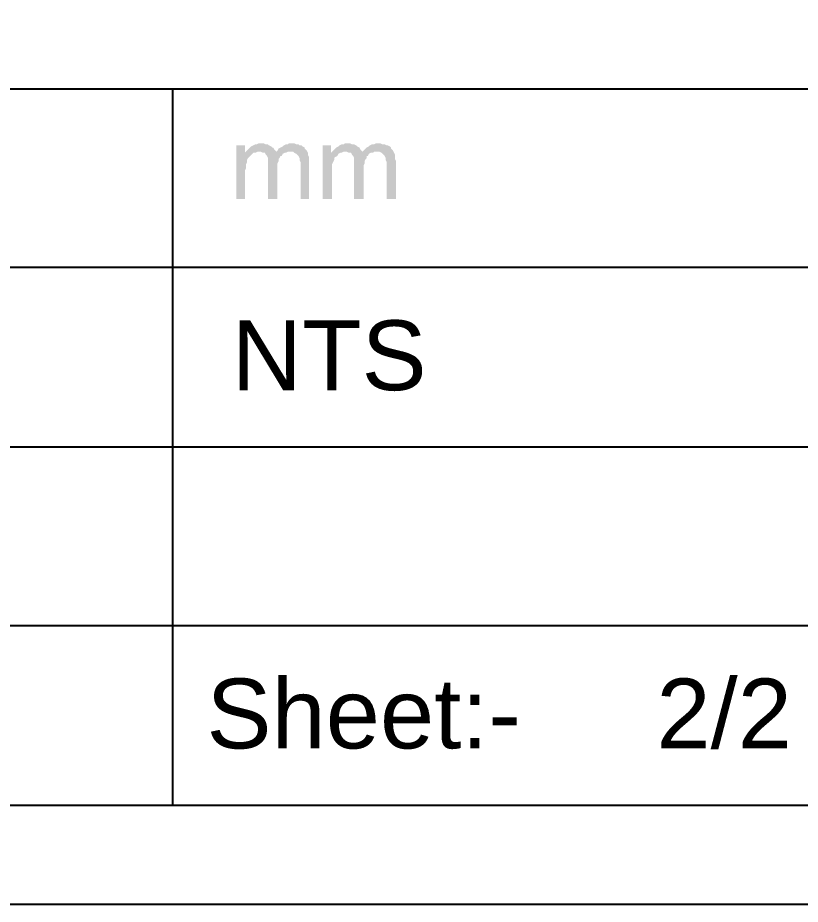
# Model space of a CAD drawing. Header units: millimetres. Extents: x 1233 to 2351, y 1180 to 1535.
# Drawn here: x 2208.63 to 2242.26, y 1237.93 to 1276.01 of the extents above; entities that cross this region are included whole.
import ezdxf

# ---------------------------------------------------------------- set-up
doc = ezdxf.new("R2010")
doc.units = ezdxf.units.MM
doc.styles.get("Standard").update_dxf_attribs({"font": 'arial.ttf'})

msp = doc.modelspace()

# ---------------------------------------------------------------- hatches: boundary and pattern name
at = {"transparency": 33554559}
for points in [[(2219.11576, 1270.6194), (2218.98037, 1270.6194), (2218.8901, 1270.57426), (2218.84497, 1270.57426), (2218.7547, 1270.52913), (2218.66444, 1270.484), (2218.61931, 1270.43887), (2218.52904, 1270.3486), (2218.48391, 1270.30347), (2218.39365, 1270.21321), (2218.70957, 1270.16808), (2218.7547, 1270.21321), (2218.84497, 1270.21321), (2218.93523, 1270.25834), (2219.0255, 1270.25834), (2219.70248, 1270.30347), (2219.65735, 1270.3486), (2219.61222, 1270.43887), (2219.56708, 1270.43887), (2219.52195, 1270.484), (2219.43169, 1270.52913), (2219.38655, 1270.57426), (2219.29629, 1270.57426), (2219.20603, 1270.6194)], [(2220.37946, 1270.6194), (2220.2892, 1270.6194), (2220.24407, 1270.57426), (2220.1538, 1270.57426), (2220.06354, 1270.52913), (2220.01841, 1270.484), (2219.92814, 1270.43887), (2219.83788, 1270.39374), (2219.79274, 1270.30347), (2219.74761, 1270.25834), (2219.16089, 1270.21321), (2219.25116, 1270.21321), (2219.29629, 1270.12294), (2219.29629, 1270.12294), (2219.34142, 1270.07781), (2219.38655, 1269.98755), (2219.38655, 1268.22739), (2219.79274, 1268.22739), (2219.79274, 1269.76189), (2219.83788, 1269.85215), (2219.83788, 1269.94241), (2219.88301, 1269.98755), (2219.92814, 1270.07781), (2219.97327, 1270.07781), (2220.01841, 1270.16808), (2220.10867, 1270.21321), (2220.1538, 1270.21321), (2220.24407, 1270.25834), (2220.33433, 1270.25834), (2221.05645, 1270.30347), (2221.01131, 1270.3486), (2220.96618, 1270.39374), (2220.96618, 1270.43887), (2220.87592, 1270.484), (2220.83078, 1270.52913), (2220.74052, 1270.52913), (2220.69539, 1270.57426), (2220.60512, 1270.57426), (2220.51486, 1270.6194)], [(2222.8166, 1270.6194), (2222.6812, 1270.6194), (2222.63607, 1270.57426), (2222.54581, 1270.57426), (2222.45554, 1270.52913), (2222.41041, 1270.484), (2222.32015, 1270.43887), (2222.22988, 1270.3486), (2222.18475, 1270.30347), (2222.09449, 1270.21321), (2222.41041, 1270.16808), (2222.50067, 1270.21321), (2222.54581, 1270.21321), (2222.63607, 1270.25834), (2222.72634, 1270.25834), (2223.40332, 1270.30347), (2223.35819, 1270.3486), (2223.31305, 1270.43887), (2223.31305, 1270.43887), (2223.22279, 1270.484), (2223.17766, 1270.52913), (2223.08739, 1270.57426), (2222.99713, 1270.57426), (2222.90686, 1270.6194)], [(2224.12543, 1270.6194), (2224.03517, 1270.6194), (2223.9449, 1270.57426), (2223.85464, 1270.57426), (2223.76438, 1270.52913), (2223.71924, 1270.484), (2223.62898, 1270.43887), (2223.58385, 1270.39374), (2223.49358, 1270.30347), (2223.44845, 1270.25834), (2222.86173, 1270.21321), (2222.952, 1270.21321), (2222.99713, 1270.12294), (2222.99713, 1270.12294), (2223.04226, 1270.07781), (2223.08739, 1269.98755), (2223.08739, 1268.22739), (2223.49358, 1268.22739), (2223.49358, 1269.67162), (2223.53871, 1269.76189), (2223.53871, 1269.85215), (2223.58385, 1269.94241), (2223.62898, 1269.98755), (2223.62898, 1270.07781), (2223.67411, 1270.07781), (2223.71924, 1270.16808), (2223.80951, 1270.21321), (2223.89977, 1270.21321), (2223.9449, 1270.25834), (2224.03517, 1270.25834), (2224.75728, 1270.30347), (2224.71215, 1270.3486), (2224.66702, 1270.39374), (2224.66702, 1270.43887), (2224.62189, 1270.484), (2224.53162, 1270.52913), (2224.48649, 1270.52913), (2224.39623, 1270.57426), (2224.30596, 1270.57426), (2224.2157, 1270.6194)], [(2218.39365, 1270.52913), (2218.03259, 1270.52913), (2218.03259, 1268.22739), (2218.39365, 1268.22739), (2218.39365, 1269.44596), (2218.43878, 1269.53622), (2218.43878, 1269.71675), (2218.48391, 1269.80702), (2218.48391, 1269.89728), (2218.52904, 1269.98755), (2218.57418, 1270.03268), (2218.61931, 1270.07781), (2218.70957, 1270.16808), (2218.39365, 1270.21321)], [(2219.70248, 1270.30347), (2219.0255, 1270.25834), (2219.07063, 1270.25834), (2219.16089, 1270.21321), (2219.74761, 1270.25834)], [(2221.05645, 1270.30347), (2220.33433, 1270.25834), (2220.46973, 1270.25834), (2220.51486, 1270.21321), (2220.60512, 1270.16808), (2220.65026, 1270.12294), (2220.69539, 1270.07781), (2220.74052, 1269.98755), (2220.74052, 1269.89728), (2220.78565, 1269.80702), (2220.78565, 1268.22739), (2221.14671, 1268.22739), (2221.14671, 1269.85215), (2221.14671, 1270.03268), (2221.10158, 1270.12294), (2221.10158, 1270.21321)], [(2222.09449, 1270.52913), (2221.73343, 1270.52913), (2221.73343, 1268.22739), (2222.13962, 1268.22739), (2222.13962, 1269.71675), (2222.18475, 1269.80702), (2222.22988, 1269.89728), (2222.22988, 1269.98755), (2222.27501, 1270.03268), (2222.36528, 1270.07781), (2222.41041, 1270.16808), (2222.09449, 1270.21321)], [(2223.40332, 1270.30347), (2222.72634, 1270.25834), (2222.77147, 1270.25834), (2222.86173, 1270.21321), (2223.44845, 1270.25834)], [(2224.75728, 1270.30347), (2224.03517, 1270.25834), (2224.17057, 1270.25834), (2224.26083, 1270.21321), (2224.30596, 1270.16808), (2224.35109, 1270.12294), (2224.39623, 1270.07781), (2224.44136, 1269.98755), (2224.44136, 1269.89728), (2224.48649, 1269.80702), (2224.48649, 1268.22739), (2224.89268, 1268.22739), (2224.89268, 1269.85215), (2224.89268, 1269.85215), (2224.84755, 1269.94241), (2224.84755, 1270.12294), (2224.80242, 1270.21321)]]:
    msp.add_hatch(color=256, dxfattribs=at).paths.add_polyline_path(points)

# ---------------------------------------------------------------- linework, layer by layer
msp.add_line((1938.10453, 1242.18613), (2347.36003, 1242.18613))
msp.add_lwpolyline([(2351.39807, 1237.92707), (2351.39807, 1534.92707), (1931.39807, 1534.92707), (1931.39807, 1237.92707)], close=True)
for points in [[(1950.92215, 1272.96627), (2347.36003, 1272.96627)], [(2215.27953, 1272.96627), (2215.27953, 1242.18613)], [(1950.92215, 1265.2938), (2247.05258, 1265.2938)], [(1950.92215, 1257.5762), (2299.99261, 1257.5762)], [(1950.92215, 1249.90373), (2247.05258, 1249.90373)]]:
    msp.add_lwpolyline(points)

# ---------------------------------------------------------------- texts
at = {"width": 34.3482701, "attachment_point": 5}
for s, insert, char_height in [('\\pxql;NTS', (2234.9965, 1261.49157), 2.999657), ('Sheet:-     2/2', (2229.31933, 1246.1015), 2.9996568)]:
    msp.add_mtext(s, dxfattribs=dict(at, insert=insert, char_height=char_height))

doc.saveas('drawing.dxf')
